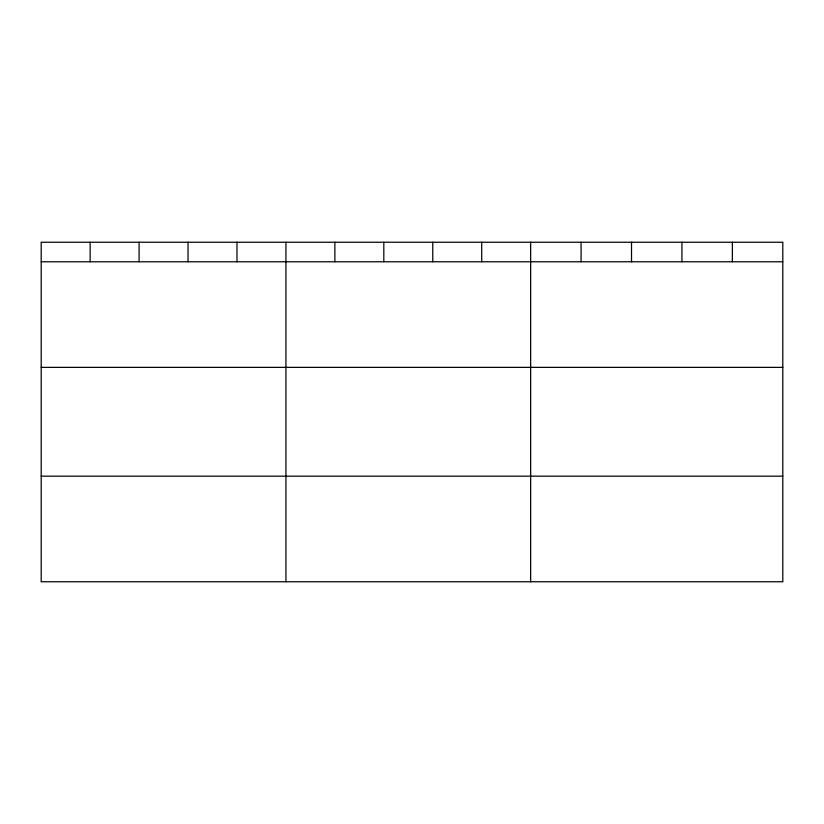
<?xml version="1.0" encoding="UTF-8"?>
<svg xmlns="http://www.w3.org/2000/svg" width="824" height="824" viewBox="0 0 824 824"><rect width="100%" height="100%" fill="white"/><g stroke="black" fill="none" stroke-linecap="round" stroke-linejoin="round"><path stroke-width="1.24" d="M782.8 367.37L782.8 242.235L41.2 242.235L41.2 581.765L782.8 581.765L782.8 367.37L41.2 367.37M41.2 261.774L782.8 261.774M41.2 476.169L782.8 476.169M732.371 242.235L732.371 261.774M681.942 242.235L681.942 261.774M631.514 242.235L631.514 261.774M581.085 242.235L581.085 261.774M530.656 242.235L530.656 581.765M481.71 242.235L481.71 261.774M432.765 242.235L432.765 261.774M383.819 242.235L383.819 261.774M334.874 242.235L334.874 261.774M285.928 242.235L285.928 581.765M236.982 242.235L236.982 261.774M188.037 242.235L188.037 261.774M139.091 242.235L139.091 261.774M90.146 242.235L90.146 261.774"/></g></svg>
